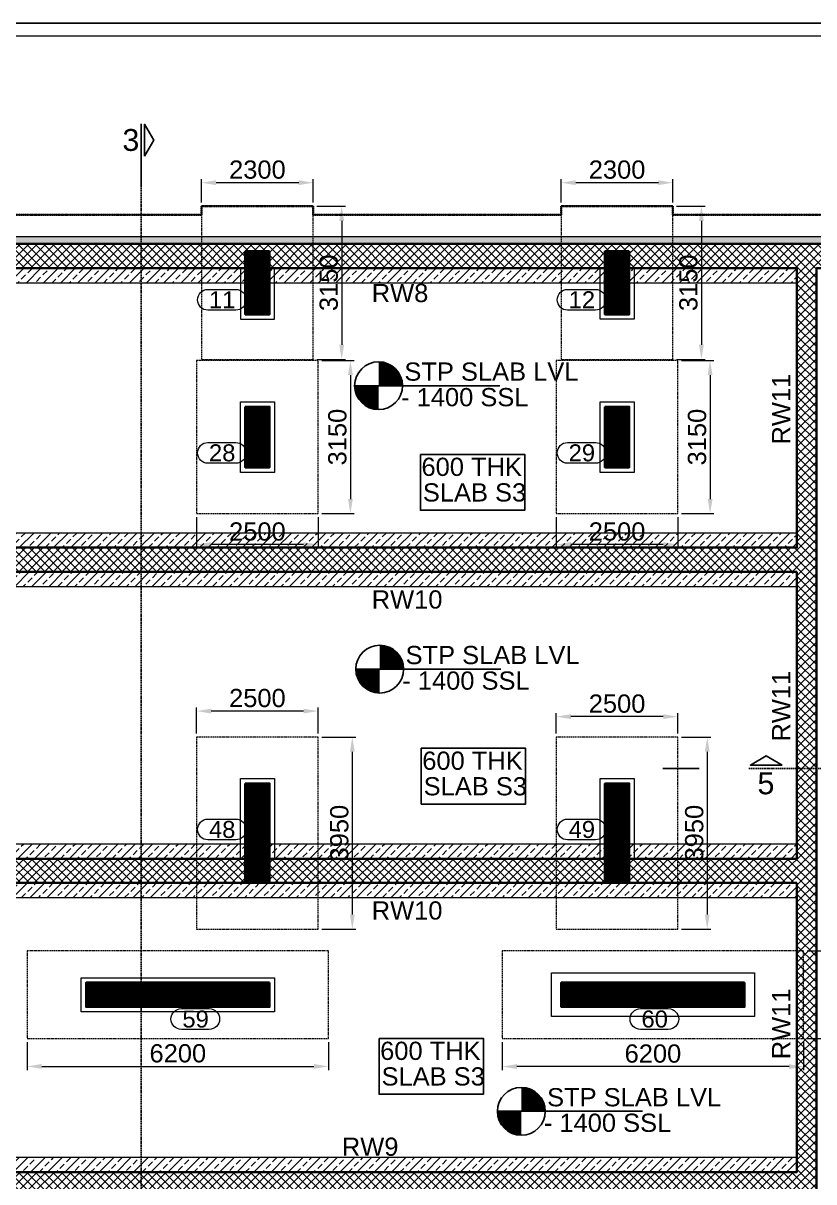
# Model space of a CAD drawing. Header units: millimetres. Extents: x 99112 to 332273, y 431815 to 552227.
# Drawn here: x 197943 to 214210, y 516299 to 540142 of the extents above; entities that cross this region are included whole.
import ezdxf
from ezdxf.enums import TextEntityAlignment as Align

# ---------------------------------------------------------------- set-up
doc = ezdxf.new("R2010")
doc.units = ezdxf.units.MM
doc.header["$LTSCALE"] = 100
doc.header["$MEASUREMENT"] = 0
doc.linetypes.add('HIDDEN', pattern=[0.375, 0.25, -0.125])
for name, color, linetype, lineweight in [('COL HATCH', 67, 'Continuous', 25), ('colno', 11, 'Continuous', 15), ('COLUMN', 84, 'Continuous', 30), ('COLUMN COVER', 2, 'Continuous', 20), ('DIM', 8, 'Continuous', 13), ('FOOTING', 12, 'HIDDEN', 20), ('HATCH', 251, 'Continuous', 9), ('P- LEVEL', 10, 'Continuous', 25), ('PEDESTAL HATCH', 59, 'Continuous', 13), ('RAFT', 42, 'HIDDEN', 30), ('RET WALL', 31, 'Continuous', 30), ('RET WALL HATCH', 57, 'Continuous', 13), ('SUNK', 251, 'Continuous', 9), ('TEXT', 255, 'Continuous', 25)]:
    doc.layers.add(name, color=color, linetype=linetype, lineweight=lineweight)
doc.layers.add('sec', color=2, linetype='Continuous')
doc.styles.add('ARIAL', font='arial.ttf')
doc.dimstyles.new('150', dxfattribs={"dimscale": 150, "dimtxt": 2.5, "dimasz": 2, "dimexe": 0.5, "dimexo": 0.5, "dimgap": 0.5, "dimtad": 1, "dimdec": 0, "dimzin": 3, "dimdsep": 46, "dimtxsty": 'ARIAL', "dimcen": 0, "dimdle": 1, "dimclrd": 256, "dimclre": 256, "dimclrt": 4, "dimadec": 0, "dimazin": 0, "dimtfac": 1, "dimtdec": 0, "dimtmove": 0, "dimatfit": 3, "dimfxl": 0, "dimtolj": 1, "dimtzin": 0, "dimlwd": -1, "dimlwe": -1, "dimarcsym": 0})
pattern_1 = [(45, (-287126.23, -565165.7), (-176.776695, 176.776695), []), (45, (-286949.45, -565165.7), (-176.776695, 176.776695), [125, -62.5])]

# ---------------------------------------------------------------- blocks, each defined once
blk = doc.blocks.new('*D47')
at = {"layer": 'DIM', "transparency": 16777216}
for p, q in [((201612, 536449), (201612, 536934)), ((203612, 536859), (201912, 536859)), ((203912, 536449), (203912, 536934))]:
    blk.add_line(p, q, dxfattribs=at)
for points in [[(201912, 536909), (201912, 536809), (201612, 536859)], [(203612, 536809), (203612, 536909), (203912, 536859)]]:
    blk.add_solid(points, dxfattribs=at)
at = {"layer": 'DIM', "color": 4, "transparency": 16777216, "insert": (202762, 537126), "char_height": 375, "attachment_point": 5, "style": 'ARIAL'}
blk.add_mtext('\\A1;2300', dxfattribs=at)
blk = doc.blocks.new('*D48')
at = {"layer": 'DIM', "transparency": 16777216}
for p, q in [((203987, 536374), (204572, 536374)), ((204497, 536074), (204497, 533524)), ((203987, 533224), (204572, 533224))]:
    blk.add_line(p, q, dxfattribs=at)
for points in [[(204547, 536074), (204447, 536074), (204497, 536374)], [(204447, 533524), (204547, 533524), (204497, 533224)]]:
    blk.add_solid(points, dxfattribs=at)
at = {"layer": 'DIM', "color": 4, "transparency": 16777216, "insert": (204231, 534799), "char_height": 375, "attachment_point": 5, "rotation": 90, "style": 'ARIAL'}
blk.add_mtext('\\A1;3150', dxfattribs=at)
blk = doc.blocks.new('*D49')
at = {"layer": 'DIM', "transparency": 16777216}
for p, q in [((204087, 533199), (204751, 533199)), ((204676, 532899), (204676, 530349)), ((204087, 530049), (204751, 530049))]:
    blk.add_line(p, q, dxfattribs=at)
for points in [[(204726, 532899), (204626, 532899), (204676, 533199)], [(204626, 530349), (204726, 530349), (204676, 530049)]]:
    blk.add_solid(points, dxfattribs=at)
at = {"layer": 'DIM', "color": 4, "transparency": 16777216, "insert": (204409, 531624), "char_height": 375, "attachment_point": 5, "rotation": 90, "style": 'ARIAL'}
blk.add_mtext('\\A1;3150', dxfattribs=at)
blk = doc.blocks.new('*D50')
at = {"layer": 'DIM', "transparency": 16777216}
for p, q in [((201512, 529974), (201512, 529337)), ((204012, 529974), (204012, 529337)), ((203712, 529412), (201812, 529412))]:
    blk.add_line(p, q, dxfattribs=at)
for points in [[(201812, 529462), (201812, 529362), (201512, 529412)], [(203712, 529362), (203712, 529462), (204012, 529412)]]:
    blk.add_solid(points, dxfattribs=at)
at = {"layer": 'DIM', "color": 4, "transparency": 16777216, "insert": (202762, 529679), "char_height": 375, "attachment_point": 5, "style": 'ARIAL'}
blk.add_mtext('\\A1;2500', dxfattribs=at)
blk = doc.blocks.new('*D51')
at = {"layer": 'DIM', "transparency": 16777216}
for p, q in [((209012, 536449), (209012, 536934)), ((211012, 536859), (209312, 536859)), ((211312, 536449), (211312, 536934))]:
    blk.add_line(p, q, dxfattribs=at)
for points in [[(209312, 536909), (209312, 536809), (209012, 536859)], [(211012, 536809), (211012, 536909), (211312, 536859)]]:
    blk.add_solid(points, dxfattribs=at)
at = {"layer": 'DIM', "color": 4, "transparency": 16777216, "insert": (210162, 537126), "char_height": 375, "attachment_point": 5, "style": 'ARIAL'}
blk.add_mtext('\\A1;2300', dxfattribs=at)
blk = doc.blocks.new('*D52')
at = {"layer": 'DIM', "transparency": 16777216}
for p, q in [((211387, 536374), (211972, 536374)), ((211897, 536074), (211897, 533524)), ((211387, 533224), (211972, 533224))]:
    blk.add_line(p, q, dxfattribs=at)
for points in [[(211947, 536074), (211847, 536074), (211897, 536374)], [(211847, 533524), (211947, 533524), (211897, 533224)]]:
    blk.add_solid(points, dxfattribs=at)
at = {"layer": 'DIM', "color": 4, "transparency": 16777216, "insert": (211631, 534799), "char_height": 375, "attachment_point": 5, "rotation": 90, "style": 'ARIAL'}
blk.add_mtext('\\A1;3150', dxfattribs=at)
blk = doc.blocks.new('*D53')
at = {"layer": 'DIM', "transparency": 16777216}
for p, q in [((211487, 533199), (212151, 533199)), ((212076, 532899), (212076, 530349)), ((211487, 530049), (212151, 530049))]:
    blk.add_line(p, q, dxfattribs=at)
for points in [[(212126, 532899), (212026, 532899), (212076, 533199)], [(212026, 530349), (212126, 530349), (212076, 530049)]]:
    blk.add_solid(points, dxfattribs=at)
at = {"layer": 'DIM', "color": 4, "transparency": 16777216, "insert": (211809, 531624), "char_height": 375, "attachment_point": 5, "rotation": 90, "style": 'ARIAL'}
blk.add_mtext('\\A1;3150', dxfattribs=at)
blk = doc.blocks.new('*D54')
at = {"layer": 'DIM', "transparency": 16777216}
for p, q in [((208912, 529974), (208912, 529337)), ((211412, 529974), (211412, 529337)), ((211112, 529412), (209212, 529412))]:
    blk.add_line(p, q, dxfattribs=at)
for points in [[(209212, 529462), (209212, 529362), (208912, 529412)], [(211112, 529362), (211112, 529462), (211412, 529412)]]:
    blk.add_solid(points, dxfattribs=at)
at = {"layer": 'DIM', "color": 4, "transparency": 16777216, "insert": (210162, 529679), "char_height": 375, "attachment_point": 5, "style": 'ARIAL'}
blk.add_mtext('\\A1;2500', dxfattribs=at)
blk = doc.blocks.new('*D106')
at = {"layer": 'DIM', "transparency": 16777216}
for p, q in [((201512, 525524), (201512, 526060)), ((203712, 525985), (201812, 525985)), ((204012, 525524), (204012, 526060))]:
    blk.add_line(p, q, dxfattribs=at)
for points in [[(201812, 526035), (201812, 525935), (201512, 525985)], [(203712, 525935), (203712, 526035), (204012, 525985)]]:
    blk.add_solid(points, dxfattribs=at)
at = {"layer": 'DIM', "color": 4, "transparency": 16777216, "insert": (202762, 526252), "char_height": 375, "attachment_point": 5, "style": 'ARIAL'}
blk.add_mtext('\\A1;2500', dxfattribs=at)
blk = doc.blocks.new('*D107')
at = {"layer": 'DIM', "transparency": 16777216}
for p, q in [((204087, 525449), (204790, 525449)), ((204715, 525149), (204715, 521799)), ((204087, 521499), (204790, 521499))]:
    blk.add_line(p, q, dxfattribs=at)
for points in [[(204765, 525149), (204665, 525149), (204715, 525449)], [(204665, 521799), (204765, 521799), (204715, 521499)]]:
    blk.add_solid(points, dxfattribs=at)
at = {"layer": 'DIM', "color": 4, "transparency": 16777216, "insert": (204449, 523474), "char_height": 375, "attachment_point": 5, "rotation": 90, "style": 'ARIAL'}
blk.add_mtext('\\A1;3950', dxfattribs=at)
blk = doc.blocks.new('*D108')
at = {"layer": 'DIM', "transparency": 16777216}
for p, q in [((208912, 525524), (208912, 525946)), ((211112, 525871), (209212, 525871)), ((211412, 525524), (211412, 525946))]:
    blk.add_line(p, q, dxfattribs=at)
for points in [[(209212, 525921), (209212, 525821), (208912, 525871)], [(211112, 525821), (211112, 525921), (211412, 525871)]]:
    blk.add_solid(points, dxfattribs=at)
at = {"layer": 'DIM', "color": 4, "transparency": 16777216, "insert": (210162, 526137), "char_height": 375, "attachment_point": 5, "style": 'ARIAL'}
blk.add_mtext('\\A1;2500', dxfattribs=at)
blk = doc.blocks.new('*D109')
at = {"layer": 'DIM', "transparency": 16777216}
for p, q in [((211487, 525449), (212092, 525449)), ((212017, 525149), (212017, 521799)), ((211487, 521499), (212092, 521499))]:
    blk.add_line(p, q, dxfattribs=at)
for points in [[(212067, 525149), (211967, 525149), (212017, 525449)], [(211967, 521799), (212067, 521799), (212017, 521499)]]:
    blk.add_solid(points, dxfattribs=at)
at = {"layer": 'DIM', "color": 4, "transparency": 16777216, "insert": (211751, 523474), "char_height": 375, "attachment_point": 5, "rotation": 90, "style": 'ARIAL'}
blk.add_mtext('\\A1;3950', dxfattribs=at)
blk = doc.blocks.new('*D150')
at = {"layer": 'DIM', "transparency": 16777216}
for p, q in [((198025, 519174), (198025, 518599)), ((204225, 519174), (204225, 518599)), ((198325, 518674), (203925, 518674))]:
    blk.add_line(p, q, dxfattribs=at)
for points in [[(198325, 518724), (198325, 518624), (198025, 518674)], [(203925, 518624), (203925, 518724), (204225, 518674)]]:
    blk.add_solid(points, dxfattribs=at)
at = {"layer": 'DIM', "color": 4, "transparency": 16777216, "insert": (201125, 518941), "char_height": 375, "attachment_point": 5, "style": 'ARIAL'}
blk.add_mtext('\\A1;6200', dxfattribs=at)
blk = doc.blocks.new('*D152')
at = {"layer": 'DIM', "transparency": 16777216}
for p, q in [((207800, 519174), (207800, 518595)), ((214000, 519174), (214000, 518595)), ((213700, 518670), (208100, 518670))]:
    blk.add_line(p, q, dxfattribs=at)
for points in [[(208100, 518720), (208100, 518620), (207800, 518670)], [(213700, 518620), (213700, 518720), (214000, 518670)]]:
    blk.add_solid(points, dxfattribs=at)
at = {"layer": 'DIM', "color": 4, "transparency": 16777216, "insert": (210900, 518936), "char_height": 375, "attachment_point": 5, "style": 'ARIAL'}
blk.add_mtext('\\A1;6200', dxfattribs=at)
blk = doc.blocks.new('*D153')
at = {"layer": 'DIM', "transparency": 16777216}
for p, q in [((214075, 521049), (215145, 521049)), ((215070, 519549), (215070, 520749)), ((214075, 519249), (215145, 519249))]:
    blk.add_line(p, q, dxfattribs=at)
for points in [[(215120, 520749), (215020, 520749), (215070, 521049)], [(215020, 519549), (215120, 519549), (215070, 519249)]]:
    blk.add_solid(points, dxfattribs=at)
at = {"layer": 'DIM', "color": 4, "transparency": 16777216, "insert": (214804, 520149), "char_height": 375, "attachment_point": 5, "rotation": 90, "style": 'ARIAL'}
blk.add_mtext('\\A1;1800', dxfattribs=at)
blk = doc.blocks.new('Z$W@#2DD3407B')
at = {"layer": 'P- LEVEL'}
blk.add_line((-328, 0), (1661, 0), dxfattribs=at)
at = {"layer": 'P- LEVEL', "const_width": 328}
for points in [[(0, 164, -0.414214), (164, 0, -0.414214)], [(-164, 0, 0.414214), (0, -164, 0.414214)]]:
    blk.add_lwpolyline(points, format="xyb", dxfattribs=at)
at = {"layer": 'P- LEVEL'}
blk.add_circle((0, 0), 328, dxfattribs=at)
blk = doc.blocks.new('stp layout 12-03-19')
at = {"layer": 'PEDESTAL HATCH'}
h = blk.add_hatch(dxfattribs=at)
h.set_pattern_fill('ANSI33', color=256, scale=1000, style=0)
h.set_pattern_definition([(45, (285009.31, 520902.9), (-176.7767, 176.7767), []), (45, (285186.1, 520902.9), (-176.7767, 176.7767), [125, -62.5])])
h.paths.add_polyline_path([(45610, 38360), (2450, 38360), (2450, 38210), (45460, 38210), (45460, 5123.4), (35024.9, 2902), (6395.8, -11351.3), (1546.4, -1611), (12736.3, 3960.1), (14777.9, -140.6), (18985.3, 1954.1), (21618.3, -3326), (21883.3, -3193.8), (19118.7, 2359.3), (14912.6, 261.8), (12936.7, 4230.6), (1345.3, -1543.6), (6328.3, -11552.5), (35074.7, 2759.3), (45610, 5002)])
h = blk.add_hatch(dxfattribs=at)
h.set_pattern_fill('ANSI33', color=256, scale=1000, style=0)
h.set_pattern_definition(pattern_1)
h.paths.add_polyline_path([(32950, 32260), (14900, 32260), (14900, 37410), (32950, 37410), (32950, 37710), (14600, 37710), (14600, 31960), (32950, 31960)], flags=17)
h = blk.add_hatch(dxfattribs=at)
h.set_pattern_fill('ANSI33', color=256, scale=1000, style=0)
h.set_pattern_definition(pattern_1)
h.paths.add_polyline_path([(32950, 31460), (14600, 31460), (14600, 25560), (32950, 25560), (32950, 25860), (14900, 25860), (14900, 31160), (32950, 31160)], flags=17)
h = blk.add_hatch(dxfattribs=at)
h.set_pattern_fill('ANSI33', color=256, scale=1000, style=0)
h.set_pattern_definition(pattern_1)
h.paths.add_polyline_path([(32950, 25060), (14600, 25060), (14600, 19110), (32950, 19110), (32950, 19410), (14900, 19410), (14900, 24760), (32950, 24760)], flags=17)
at = {"layer": 'RET WALL HATCH'}
h = blk.add_hatch(dxfattribs=at)
h.set_pattern_fill('ANSI37', color=256, scale=1000, style=0)
h.set_pattern_definition([(45, (285009.31, 661434.82), (-88.388348, 88.388348), []), (135, (285009.31, 661434.82), (-88.388348, -88.388348), [])])
h.paths.add_polyline_path([(33350, 37710), (36800, 37710), (36800, 37810), (45060, 37810), (45060, 5447.2), (34892, 3282.7), (21618.2, -3325.8), (18985.3, 1954.1), (14777.9, -140.6), (12735, 3962.6), (1546.4, -1611), (6395.8, -11351.3), (35024.9, 2902), (45460, 5123.4), (45460, 38210), (2450, 38210), (2450, 5860), (33350, 5860)])
h.paths.add_polyline_path([(32950, 25560), (14600, 25560), (14600, 31460), (32950, 31460)], flags=16)
h.paths.add_polyline_path([(32950, 31960), (14600, 31960), (14600, 37710), (32950, 37710)], flags=16)
h.paths.add_polyline_path([(32950, 25060), (32950, 19110), (14600, 19110), (14600, 25060)], flags=16)
h.paths.add_polyline_path([(32950, 18710), (32950, 6260), (24400, 6260), (24400, 18710)], flags=16)
h.paths.add_polyline_path([(24000, 18710), (24000, 6260), (14600, 6260), (14600, 18710)], flags=16)
h.paths.add_polyline_path([(14200, 25510), (2850, 25510), (2850, 25110), (14200, 25110), (14200, 19110), (2850, 19110), (2850, 18710), (14200, 18710), (14200, 6260), (2850, 6260), (2850, 37810), (14200, 37810), (14200, 31910), (2850, 31910), (2850, 31510), (14200, 31510)], flags=16)
h.paths.add_polyline_path([(18805.5, 1417.7), (21256.7, -3505.8), (17407.4, -5422.2), (14956.1, -498.7)], flags=16)
h.paths.add_polyline_path([(12555.5, 3425.8), (14416.1, -311.5), (17049.3, -5600.5), (6575.6, -10815), (2082, -1789.3), (10528, 2416.2)], flags=16)
at = {"layer": 'HATCH'}
blk.add_lwpolyline([(33650, 38810), (30400, 38810), (30400, 38985), (28100, 38985), (28100, 38810), (23000, 38810), (23000, 38985), (20700, 38985), (20700, 38810), (15600, 38810), (15600, 38985), (13300, 38985), (13300, 38810), (8200, 38810), (8200, 38985), (5900, 38985), (5900, 38810), (1550, 38810), (1550, 23760), (-5200, 23760), (-5200, 21760), (1550, 21760), (1550, 17460)], dxfattribs=at)
at = {"layer": 'PEDESTAL HATCH', "elevation": -389.1}
blk.add_lwpolyline([(2450, 38210), (2450, 38360), (45610, 38360), (45610, 5002), (35074.7, 2759.3), (6328.3, -11552.5), (1345.3, -1543.6)], dxfattribs=at)
at = {"layer": 'PEDESTAL HATCH'}
for points in [[(32950, 32260), (14900, 32260), (14900, 37410), (32950, 37410)], [(32950, 25860), (14900, 25860), (14900, 31160), (32950, 31160)], [(32950, 19410), (14900, 19410), (14900, 24760), (32950, 24760)]]:
    blk.add_lwpolyline(points, dxfattribs=at)
at = {"layer": 'RAFT', "elevation": -389.1}
blk.add_lwpolyline([(-8900, 38660), (-1500, 38660), (-1500, 38985), (1550, 38985), (1550, 38810), (5900, 38810), (5900, 38985), (8200, 38985), (8200, 38810), (13300, 38810), (13300, 38985), (15600, 38985), (15600, 38810), (20700, 38810), (20700, 38985), (23000, 38985), (23000, 38810), (28100, 38810), (28100, 38985), (30400, 38985), (30400, 38810), (35500, 38810)], dxfattribs=at)
at = {"layer": 'RET WALL'}
for points in [[(34892, 3282.7), (45060, 5447.2), (45060, 37810), (36800, 37810), (36800, 37710), (33350, 37710), (33350, 5860), (2450, 5860), (2450, 38210), (45460, 38210), (45460, 5123.4), (35024.9, 2902), (6395.8, -11351.3), (1546.4, -1611), (12735, 3962.6), (14777.9, -140.6), (18985.3, 1954.1), (21618.2, -3325.8), (34892, 3282.7)], [(14600, 31960), (32950, 31960), (32950, 37710), (14600, 37710), (14600, 31960)], [(32950, 31460), (14600, 31460), (14600, 25560), (32950, 25560), (32950, 31460)], [(32950, 25060), (32950, 19110), (14600, 19110), (14600, 25060), (32950, 25060)]]:
    blk.add_lwpolyline(points, dxfattribs=at)
at = {"layer": 'TEXT'}
for points in [[(25205.6, 33879.4), (27351.4, 33879.4), (27351.4, 32729.3), (25205.6, 32729.3)], [(25221.9, 27832.2), (27367.6, 27832.2), (27367.6, 26682), (25221.9, 26682)], [(24355.4, 21861.6), (26501.1, 21861.6), (26501.1, 20711.4), (24355.4, 20711.4)]]:
    blk.add_lwpolyline(points, close=True, dxfattribs=at)
at = {"layer": 'P- LEVEL', "xscale": 1.5, "yscale": 1.5, "zscale": 1.5}
for p in [(24343.3, 35292.7), (24367.4, 29460.2), (27280.2, 20360.8)]:
    blk.add_blockref('Z$W@#2DD3407B', p, dxfattribs=at)
at = {"layer": 'P- LEVEL', "color": 7, "style": 'ARIAL'}
for s, p in [('STP SLAB LVL', (26664.7, 35583)), ('- 1400 SSL', (26117.4, 35057.3)), ('STP SLAB LVL', (26688.8, 29750.5)), ('- 1400 SSL', (26141.5, 29224.7)), ('STP SLAB LVL', (29601.6, 20651.2)), ('- 1400 SSL', (29054.3, 20125.4))]:
    blk.add_text(s, height=375, rotation=0.00358, dxfattribs=at).set_placement(p, align=Align.MIDDLE_CENTER)
at = {"layer": 'TEXT', "style": 'ARIAL'}
for s, p in [('RW8', (24202.7, 37012.9)), ('RW10', (24202.7, 30706.5)), ('RW10', (24202.7, 24306.5)), ('RW9', (23588.4, 19445.5))]:
    blk.add_text(s, height=375, dxfattribs=at).set_placement(p)
for s, rotation, p in [('RW11', 90, (32814.4, 34083.2)), ('600 THK', 0.00358, (25225.9, 33436.1)), ('SLAB S3', 0.00358, (25254.5, 32909.6)), ('RW11', 90, (32814.4, 27970.1)), ('600 THK', 0.00358, (25242.1, 27388.9)), ('SLAB S3', 0.00358, (25270.8, 26862.4)), ('RW11', 90, (32814.4, 21432)), ('600 THK', 0.00358, (24375.7, 21418.3)), ('SLAB S3', 0.00358, (24404.3, 20891.8))]:
    blk.add_text(s, height=375, rotation=rotation, dxfattribs=at).set_placement(p)
blk = doc.blocks.new('Z$W@#0EFB04CB')
at = {"layer": 'COLUMN COVER'}
for points in [[(58300, -350), (58300, -1400), (59000, -1400), (59000, -350)], [(66400, -350), (66400, -1400), (65700, -1400), (65700, -350)], [(58300, -12500), (58300, -10850), (59000, -10850), (59000, -12500)], [(65700, -12500), (65700, -10850), (66400, -10850), (66400, -12500)]]:
    blk.add_lwpolyline(points, dxfattribs=at)
for points in [[(58300, -3100), (59000, -3100), (59000, -4550), (58300, -4550)], [(65700, -3100), (66400, -3100), (66400, -4550), (65700, -4550)], [(55025, -14950), (59000, -14950), (59000, -15650), (55025, -15650)], [(64700, -14850), (68875, -14850), (68875, -15750), (64700, -15750)]]:
    blk.add_lwpolyline(points, close=True, dxfattribs=at)

msp = doc.modelspace()

# ---------------------------------------------------------------- hatches: boundary and pattern name
at = {"layer": 'COL HATCH'}
h = msp.add_hatch(dxfattribs=at)
h.set_pattern_fill('ANSI31', color=256, scale=100, style=0)
h.paths.add_polyline_path([(203012, 535448.6), (202512, 535448.6), (202512, 534148.6), (203012, 534148.6)])
h = msp.add_hatch(dxfattribs=at)
h.set_pattern_fill('ANSI31', color=256, scale=100, style=0)
h.paths.add_polyline_path([(210412, 535448.6), (209912, 535448.6), (209912, 534148.6), (210412, 534148.6)])
h = msp.add_hatch(dxfattribs=at)
h.set_pattern_fill('ANSI31', color=256, scale=100, style=0)
h.paths.add_polyline_path([(202512, 532248.6), (203012, 532248.6), (203012, 530998.6), (202512, 530998.6)])
h = msp.add_hatch(dxfattribs=at)
h.set_pattern_fill('ANSI31', color=256, scale=100, style=0)
h.paths.add_polyline_path([(209912, 532248.6), (210412, 532248.6), (210412, 530998.6), (209912, 530998.6)])
h = msp.add_hatch(dxfattribs=at)
h.set_pattern_fill('ANSI31', color=256, scale=100, style=0)
h.paths.add_polyline_path([(202512, 524498.6), (203012, 524498.6), (203012, 522448.6), (202512, 522448.6)])
h = msp.add_hatch(dxfattribs=at)
h.set_pattern_fill('ANSI31', color=256, scale=100, style=0)
h.paths.add_polyline_path([(209912, 524498.6), (210412, 524498.6), (210412, 522448.6), (209912, 522448.6)])
h = msp.add_hatch(dxfattribs=at)
h.set_pattern_fill('ANSI31', color=256, scale=100, style=0)
h.paths.add_polyline_path([(203012, 520398.6), (203012, 519898.6), (199237, 519898.6), (199237, 520398.6)])
h = msp.add_hatch(dxfattribs=at)
h.set_pattern_fill('ANSI31', color=256, scale=100, style=0)
h.paths.add_polyline_path([(212787, 520398.6), (212787, 519898.6), (209012, 519898.6), (209012, 520398.6)])

# ---------------------------------------------------------------- linework, layer by layer
at = {"color": 5}
msp.add_lwpolyline([(99112.4, 433846.5), (249607.7, 433846.5), (249607.7, 540141.6), (99112.4, 540141.6)], close=True, dxfattribs=at)
at = {"layer": 'colno', "elevation": -1455.5}
for points in [[(201745.1, 534235.6, -1), (201745.1, 534663), (202317.7, 534663, -1), (202317.7, 534235.6)], [(209145.1, 534235.6, -1), (209145.1, 534663), (209717.7, 534663, -1), (209717.7, 534235.6)], [(201745.1, 531085.6, -1), (201745.1, 531513), (202317.7, 531513, -1), (202317.7, 531085.6)], [(209145.1, 531085.6, -1), (209145.1, 531513), (209717.7, 531513, -1), (209717.7, 531085.6)], [(201745.1, 523335.6, -1), (201745.1, 523763), (202317.7, 523763, -1), (202317.7, 523335.6)], [(209145.1, 523335.6, -1), (209145.1, 523763), (209717.7, 523763, -1), (209717.7, 523335.6)]]:
    msp.add_lwpolyline(points, format="xyb", close=True, dxfattribs=at)
at = {"layer": 'colno'}
for points in [[(201198.1, 519434.8, -1), (201198.1, 519862.2), (201770.7, 519862.2, -1), (201770.7, 519434.8)], [(210643.4, 519434.8, -1), (210643.4, 519862.2), (211216, 519862.2, -1), (211216, 519434.8)]]:
    msp.add_lwpolyline(points, format="xyb", close=True, dxfattribs=at)
at = {"layer": 'COLUMN'}
for points in [[(203012, 535448.6), (202512, 535448.6), (202512, 534148.6), (203012, 534148.6)], [(210412, 535448.6), (209912, 535448.6), (209912, 534148.6), (210412, 534148.6)], [(202512, 532248.6), (203012, 532248.6), (203012, 530998.6), (202512, 530998.6)], [(209912, 532248.6), (210412, 532248.6), (210412, 530998.6), (209912, 530998.6)], [(202512, 524498.6), (203012, 524498.6), (203012, 522448.6), (202512, 522448.6)], [(209912, 524498.6), (210412, 524498.6), (210412, 522448.6), (209912, 522448.6)], [(203012, 520398.6), (203012, 519898.6), (199237, 519898.6), (199237, 520398.6)], [(212787, 520398.6), (212787, 519898.6), (209012, 519898.6), (209012, 520398.6)]]:
    msp.add_lwpolyline(points, close=True, dxfattribs=at)
at = {"layer": 'FOOTING'}
for points in [[(201612, 533223.6), (203912, 533223.6), (203912, 536373.6), (201612, 536373.6)], [(209012, 533223.6), (211312, 533223.6), (211312, 536373.6), (209012, 536373.6)], [(201512, 530048.6), (204012, 530048.6), (204012, 533198.6), (201512, 533198.6)], [(208912, 530048.6), (211412, 530048.6), (211412, 533198.6), (208912, 533198.6)], [(201512, 521498.6), (204012, 521498.6), (204012, 525448.6), (201512, 525448.6)], [(208912, 521498.6), (211412, 521498.6), (211412, 525448.6), (208912, 525448.6)], [(198024.5, 519248.6), (204224.5, 519248.6), (204224.5, 521048.6), (198024.5, 521048.6)], [(207799.5, 519248.6), (213999.5, 519248.6), (213999.5, 521048.6), (207799.5, 521048.6)]]:
    msp.add_lwpolyline(points, close=True, dxfattribs=at)
at = {"layer": 'sec', "linetype": 'Continuous'}
for p, q in [((200372.7, 536771.3), (200372.7, 538068)), ((211847.9, 524806.9), (211106, 524806.9))]:
    msp.add_line(p, q, dxfattribs=at)
for points in [[(200440.4, 537407.4), (200440.4, 538062.1), (200629.4, 537734.8), (200440.4, 537407.4)], [(213559, 524874.6), (212904.2, 524874.6), (213231.6, 525063.6), (213559, 524874.6)]]:
    msp.add_lwpolyline(points, dxfattribs=at)
at = {"layer": 'sec', "linetype": 'HIDDEN'}
for points in [[(200372.7, 537242.4), (200372.7, 501669.2), (204492.2, 493395.8)], [(212874.9, 524806.9), (219780.1, 524806.9)]]:
    msp.add_lwpolyline(points, dxfattribs=at)
at = {"layer": 'SUNK', "color": 6}
msp.add_lwpolyline([(99378.5, 434112.6), (249341.5, 434112.6), (249341.5, 539875.4), (99378.5, 539875.4)], close=True, dxfattribs=at)

# ---------------------------------------------------------------- block references
at = {"layer": 'COLUMN COVER'}
msp.add_blockref('Z$W@#0EFB04CB', (144112, 535448.6), dxfattribs=at)
at = {"layer": 'RET WALL'}
msp.add_blockref('stp layout 12-03-19', (180912, 497388.6), dxfattribs=at)

# ---------------------------------------------------------------- texts
at = {"layer": 'colno', "style": 'ARIAL'}
for s, p in [('11', (202037.6, 534449.8, -11644)), ('12', (209437.6, 534449.8, -11644)), ('28', (202037.6, 531299.8, -11644)), ('29', (209437.6, 531299.8, -11644)), ('48', (202037.6, 523549.8, -11644)), ('49', (209437.6, 523549.8, -11644)), ('59', (201490.6, 519649, -10188.5)), ('60', (210935.9, 519649, -10188.5))]:
    msp.add_text(s, height=350, dxfattribs=at).set_placement(p, align=Align.MIDDLE_CENTER)
at = {"layer": 'sec', "linetype": 'Continuous', "style": 'ARIAL'}
for s, p in [('3', (199984, 537512.9)), ('5', (213049.9, 524273.9))]:
    msp.add_text(s, height=450, dxfattribs=at).set_placement(p)

# ---------------------------------------------------------------- dimensions: what is measured, and where the dimension line sits
at = {"layer": 'DIM'}
for base, p1, p2, picture, middle in [((201612, 536859.1), (203912, 536373.6), (201612, 536373.6), '*D47', (202762, 537125.6)), ((209012, 536859.1), (211312, 536373.6), (209012, 536373.6), '*D51', (210162, 537125.6)), ((201512, 529412.1), (204012, 530048.6), (201512, 530048.6), '*D50', (202762, 529678.6)), ((208912, 529412.1), (211412, 530048.6), (208912, 530048.6), '*D54', (210162, 529678.6)), ((201512, 525985.2), (204012, 525448.6), (201512, 525448.6), '*D106', (202762, 526251.7)), ((208912, 525870.9), (211412, 525448.6), (208912, 525448.6), '*D108', (210162, 526137.3)), ((204224.5, 518674.3), (198024.5, 519248.6), (204224.5, 519248.6), '*D150', (201124.5, 518940.7)), ((207799.5, 518669.7), (213999.5, 519248.6), (207799.5, 519248.6), '*D152', (210899.5, 518936.2))]:
    dim = msp.add_linear_dim(base=base, p1=p1, p2=p2, dimstyle='150', dxfattribs=at)
    dim.commit()
    dim.dimension.update_dxf_attribs({"geometry": picture, "text_midpoint": middle})
for base, p1, p2, picture, middle in [((204497.2, 533223.6), (203912, 536373.6), (203912, 533223.6), '*D48', (204230.6, 534798.6)), ((211897.2, 533223.6), (211312, 536373.6), (211312, 533223.6), '*D52', (211630.6, 534798.6)), ((204675.9, 530048.6), (204012, 533198.6), (204012, 530048.6), '*D49', (204409.3, 531623.6)), ((212075.9, 530048.6), (211412, 533198.6), (211412, 530048.6), '*D53', (211809.3, 531623.6)), ((204715.4, 521498.6), (204012, 525448.6), (204012, 521498.6), '*D107', (204448.8, 523473.6)), ((212017.2, 521498.6), (211412, 525448.6), (211412, 521498.6), '*D109', (211750.6, 523473.6)), ((215070.1, 521048.6), (213999.5, 519248.6), (213999.5, 521048.6), '*D153', (214803.6, 520148.6))]:
    dim = msp.add_linear_dim(base=base, p1=p1, p2=p2, angle=90, dimstyle='150', dxfattribs=at)
    dim.commit()
    dim.dimension.update_dxf_attribs({"geometry": picture, "text_midpoint": middle})

doc.saveas('drawing.dxf')
